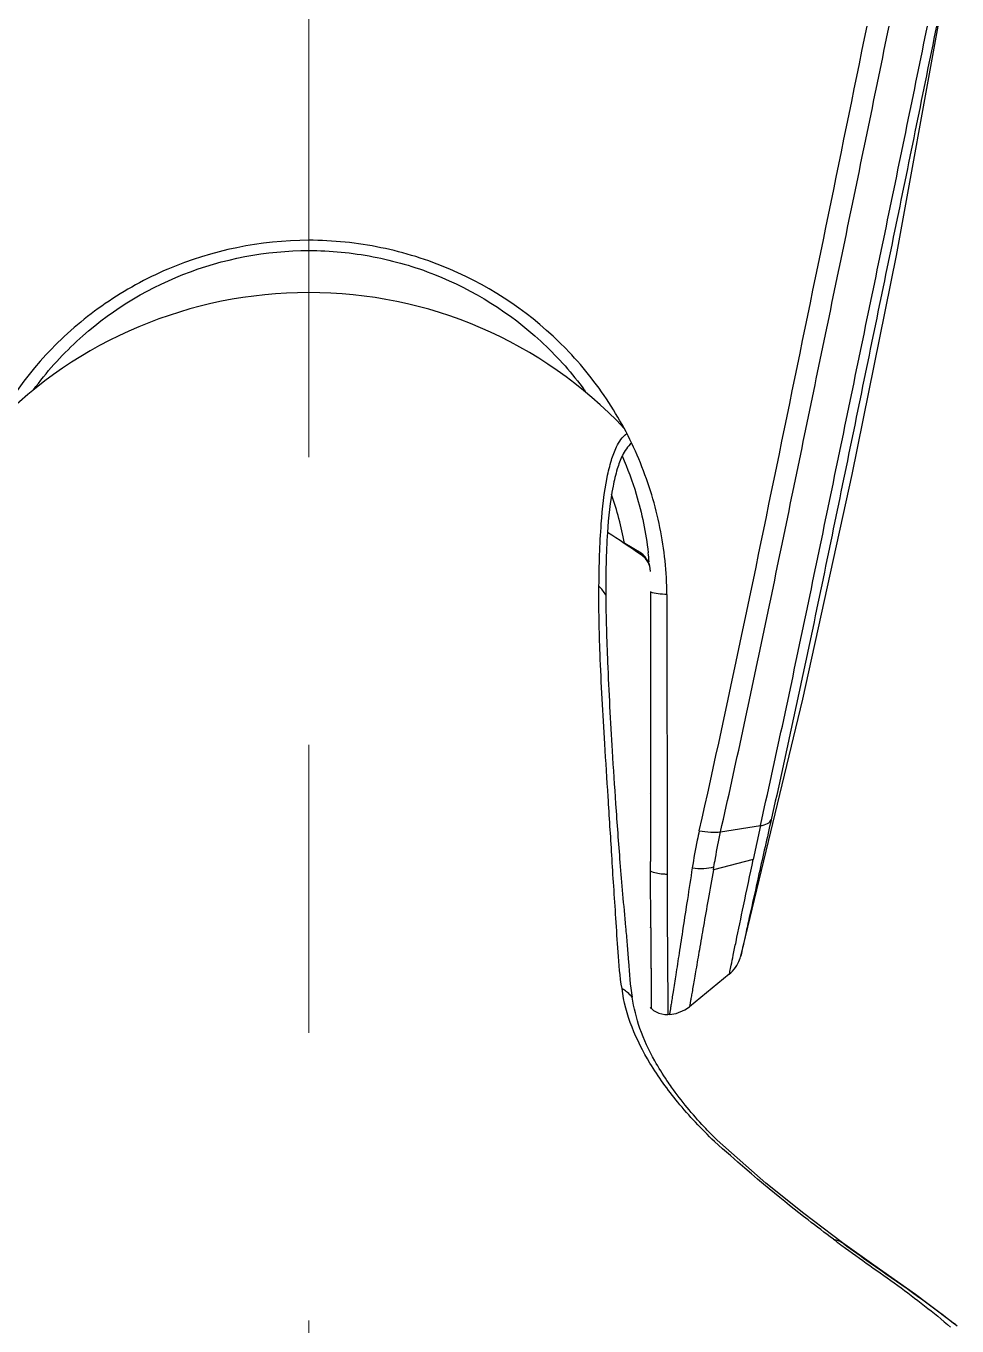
# Model space of a CAD drawing. Header units: millimetres. Extents: x 765 to 1606, y 133 to 728.
# Drawn here: x 1174.6 to 1215.6, y 458.9 to 516.3 of the extents above; entities that cross this region are included whole.
import ezdxf

# ---------------------------------------------------------------- set-up
doc = ezdxf.new("R2010")
doc.units = ezdxf.units.MM
doc.linetypes.add('CENTERX2', pattern=[101.6, 63.5, -12.7, 12.7, -12.7])
doc.layers.add('CENTER', color=1, linetype='CENTERX2', lineweight=15)

msp = doc.modelspace()

# ---------------------------------------------------------------- linework, layer by layer
at = {"linetype": 'Continuous'}
for p, q in [((1201.682, 492.986), (1201.71, 493.032)), ((1202.123, 491.35), (1202.126, 491.32)), ((1202.126, 491.35), (1202.126, 491.32)), ((1202.126, 491.32), (1202.127, 482.453)), ((1202.849, 491.214), (1202.854, 478.866)), ((1202.127, 482.453), (1202.116, 482.457)), ((1202.127, 482.453), (1202.127, 479.431)), ((1205.218, 480.747), (1206.977, 481.014)), ((1206.977, 481.014), (1206.662, 479.519)), ((1202.127, 479.431), (1202.114, 479.437)), ((1202.134, 476.506), (1202.127, 479.002)), ((1206.662, 479.519), (1204.899, 479.063)), ((1204.899, 479.063), (1204.921, 479.191)), ((1202.134, 476.506), (1202.111, 476.521)), ((1202.133, 476.505), (1202.152, 472.955)), ((1206.105, 475.251), (1206.105, 475.251)), ((1205.603, 474.455), (1203.844, 473.016)), ((1205.602, 474.454), (1205.604, 474.458)), ((1202.149, 472.951), (1202.109, 472.99)), ((1202.964, 472.676), (1202.89, 472.673)), ((1210.529, 462.521), (1210.573, 462.489)), ((1210.598, 462.607), (1210.598, 462.607))]:
    msp.add_line(p, q, dxfattribs=at)
for points in [[(1206.105, 475.251), (1208.844, 486.599), (1211.027, 496.509), (1212.979, 506.176), (1214.811, 516.297)], [(1201.71, 493.032), (1200.995, 493.464)], [(1202.133, 476.505), (1202.141, 475.213), (1202.148, 474.194), (1202.152, 473.471), (1202.152, 473.057), (1202.152, 472.955)], [(1205.6, 474.456), (1205.667, 474.514), (1205.747, 474.594), (1205.819, 474.677), (1205.882, 474.763), (1205.938, 474.849), (1205.985, 474.934), (1206.025, 475.018), (1206.058, 475.099), (1206.083, 475.171), (1206.099, 475.227), (1206.105, 475.251)], [(1202.152, 472.955), (1202.259, 472.866), (1202.497, 472.739), (1202.759, 472.682), (1202.89, 472.679)], [(1202.964, 472.68), (1203.263, 472.725), (1203.644, 472.881), (1203.842, 473.017)], [(1210.598, 462.607), (1208.891, 463.899), (1207.213, 465.24), (1205.064, 467.14)], [(1215.649, 458.939), (1213.823, 460.324), (1211.976, 461.618), (1210.598, 462.607)]]:
    msp.add_lwpolyline(points, dxfattribs=at)
for centre, radius, start, end in [((1187.029, 485.243), 19.291, 89.97404, 135.70347), ((1187.099, 485.497), 19.037, 43.26337, 90.18554), ((1187.337, 490.994), 13.861, 10.3278, 19.49148), ((1201.124, 492.222), 1, 0.02859, 54.14394), ((1187.078, 491.314), 15.048, 5.14012, 6.65751), ((1198.449, 490.184), 1.981, 30.70022, 44.98173), ((1037.596, 479.32), 164.532, 359.88914, 0.03871), ((1199.878, 472.202), 1.903, 56.30701, 58.65581), ((1199.904, 472.239), 1.857, 49.5263, 56.32629), ((1199.965, 472.307), 1.766, 40.13202, 49.60961), ((1237.769, 499.465), 45.901, 233.08404, 233.5977), ((1199.422, 439.097), 25.632, 50.72074, 51.14702)]:
    msp.add_arc(centre, radius, start, end, dxfattribs=at)
for points, knots in [([(1204.275, 480.787), (1205.611, 486.683), (1208.031, 498.531), (1210.479, 510.372), (1211.683, 516.297)], [0, 0, 0, 0, 0.499938, 1, 1, 1, 1]), ([(1205.217, 480.746), (1205.884, 483.7), (1207.152, 489.62), (1208.979, 498.515), (1210.826, 507.403), (1212.048, 513.332), (1212.656, 516.297)], [0, 0, 0, 0, 0.250167, 0.500046, 0.749989, 1, 1, 1, 1]), ([(1206.975, 481.014), (1207.634, 483.942), (1208.889, 489.815), (1210.703, 498.639), (1212.535, 507.465), (1213.745, 513.352), (1214.347, 516.297)], [0, 0, 0, 0, 0.249849, 0.499771, 0.749825, 1, 1, 1, 1]), ([(1214.744, 516.296), (1214.15, 513.371), (1212.955, 507.524), (1211.147, 498.761), (1209.353, 490.003), (1208.106, 484.177), (1207.449, 481.271)], [0, 0, 0, 0, 0.250306, 0.500418, 0.750215, 1, 1, 1, 1]), ([(1202.849, 491.217), (1202.84, 492.206), (1202.632, 494.191), (1201.763, 497.063), (1200.362, 499.749), (1197.8, 502.956), (1194.276, 505.373), (1190.245, 506.621), (1185.998, 507.063), (1181.717, 506.182), (1178.024, 504.145), (1174.881, 501.497), (1172.059, 497.199), (1171.26, 493.186), (1171.246, 491.213)], [0, 0, 0, 0, 0.060409, 0.121062, 0.182262, 0.244267, 0.370586, 0.435356, 0.500587, 0.62993, 0.693884, 0.756859, 0.879507, 1, 1, 1, 1]), ([(1174.897, 500.242), (1175.465, 501.017), (1177.343, 503.127), (1181.401, 505.673), (1186.114, 506.572), (1189.893, 506.205), (1193.5, 505.166), (1196.709, 503.147), (1198.611, 501.043), (1199.194, 500.254), (1199.239, 500.192)], [0.1777219, 0.1777219, 0.1777219, 0.1777219, 0.2433086, 0.3698631, 0.4992308, 0.5644103, 0.6291702, 0.7557217, 0.8178434, 0.8230495, 0.8230495, 0.8230495, 0.8230495]), ([(1199.85, 491.585), (1199.86, 492.502), (1199.907, 494.109), (1200.105, 495.966), (1200.375, 497.1), (1200.615, 497.76), (1200.882, 498.18), (1201.086, 498.31)], [0, 0, 0, 0, 0.3892667, 0.6807528, 0.7916097, 0.8801924, 0.9835687, 0.9835687, 0.9835687, 0.9835687]), ([(1201.291, 497.897), (1201.117, 497.755), (1200.866, 497.359), (1200.63, 496.711), (1200.364, 495.575), (1200.178, 493.716), (1200.148, 492.111), (1200.152, 491.196)], [0.0274171, 0.0274171, 0.0274171, 0.0274171, 0.1223625, 0.2114337, 0.3224586, 0.6129698, 1, 1, 1, 1]), ([(1200.876, 497.325), (1201.115, 496.776), (1201.623, 495.386), (1201.923, 493.931), (1202.025, 493.059)], [0.8986626, 0.8986626, 0.8986626, 0.8986626, 0.9397131, 1, 1, 1, 1]), ([(1202.124, 492.223), (1202.124, 492.297), (1202.103, 492.449), (1202.014, 492.663), (1201.87, 492.847), (1201.748, 492.945), (1201.682, 492.986)], [0, 0, 0, 0, 0.243201, 0.493994, 0.748476, 1, 1, 1, 1]), ([(1200.868, 473.827), (1200.778, 474.359), (1200.687, 475.394), (1200.604, 476.904), (1200.502, 478.329), (1200.392, 480.114), (1200.263, 482.208), (1200.069, 485.169), (1199.894, 488.269), (1199.837, 490.591), (1199.848, 491.586)], [0, 0, 0, 0, 0.091075, 0.174854, 0.254965, 0.331894, 0.476438, 0.608609, 0.832168, 1, 1, 1, 1]), ([(1200.151, 491.197), (1200.155, 490.206), (1200.236, 487.909), (1200.392, 484.836), (1200.587, 481.89), (1200.742, 479.786), (1200.89, 477.972), (1201.004, 476.772), (1201.096, 475.783), (1201.164, 474.75), (1201.228, 473.967), (1201.315, 473.445)], [0, 0, 0, 0, 0.166988, 0.387361, 0.518762, 0.664661, 0.743135, 0.825497, 0.86789, 0.910676, 1, 1, 1, 1]), ([(1202.849, 491.217), (1202.719, 491.215), (1202.474, 491.228), (1202.233, 491.281), (1202.126, 491.32)], [0, 0, 0, 0, 0.533292, 1, 1, 1, 1]), ([(1207.449, 481.272), (1207.269, 480.479), (1206.945, 479.047), (1206.574, 477.373), (1206.34, 476.315), (1206.224, 475.784), (1206.149, 475.451), (1206.116, 475.295), (1206.105, 475.251)], [0, 0, 0, 0, 0.395441, 0.714282, 0.83384, 0.922354, 0.978257, 1, 1, 1, 1]), ([(1206.975, 481.014), (1207.085, 481.03), (1207.266, 481.07), (1207.424, 481.201), (1207.449, 481.271)], [0, 0, 0, 0, 0.597431, 1, 1, 1, 1]), ([(1204.275, 480.788), (1204.243, 480.651), (1204.126, 480.108), (1204.03, 479.561), (1203.965, 479.151)], [0, 0, 0, 0, 0.253486, 1, 1, 1, 1]), ([(1204.275, 480.788), (1204.442, 480.757), (1204.756, 480.718), (1205.074, 480.725), (1205.218, 480.746)], [0, 0, 0, 0, 0.537395, 1, 1, 1, 1]), ([(1204.921, 479.192), (1204.943, 479.319), (1205.035, 479.839), (1205.133, 480.357), (1205.219, 480.746)], [0, 0, 0, 0, 0.24533, 1, 1, 1, 1]), ([(1202.854, 478.866), (1202.788, 478.865), (1202.541, 478.875), (1202.292, 478.927), (1202.127, 479.005)], [0, 0, 0, 0, 0.266194, 1, 1, 1, 1]), ([(1203.965, 479.151), (1203.897, 478.688), (1203.761, 477.803), (1203.566, 476.547), (1203.395, 475.44), (1203.25, 474.502), (1203.146, 473.837), (1203.077, 473.402), (1203.039, 473.154), (1203.007, 472.958), (1202.988, 472.816), (1202.969, 472.731), (1202.968, 472.69), (1202.964, 472.681)], [0, 0, 0, 0, 0.214675, 0.409988, 0.582358, 0.72818, 0.844567, 0.891085, 0.929589, 0.959908, 0.98185, 0.995239, 1, 1, 1, 1]), ([(1204.899, 479.063), (1204.824, 478.629), (1204.674, 477.802), (1204.469, 476.628), (1204.291, 475.593), (1204.158, 474.828), (1204.066, 474.3), (1204.01, 473.972), (1203.961, 473.69), (1203.921, 473.457), (1203.894, 473.293), (1203.876, 473.188), (1203.866, 473.128), (1203.857, 473.082), (1203.852, 473.047), (1203.846, 473.028), (1203.846, 473.017), (1203.844, 473.015)], [0, 0, 0, 0, 0.21517, 0.410528, 0.58268, 0.728172, 0.790079, 0.844466, 0.89112, 0.929743, 0.960052, 0.972031, 0.981895, 0.989649, 0.99527, 0.998726, 1, 1, 1, 1]), ([(1203.965, 479.151), (1204.134, 479.129), (1204.456, 479.112), (1204.777, 479.152), (1204.921, 479.192)], [0, 0, 0, 0, 0.533427, 1, 1, 1, 1]), ([(1205.604, 474.458), (1205.616, 474.496), (1205.64, 474.631), (1205.7, 474.911), (1205.786, 475.35), (1205.968, 476.224), (1206.257, 477.632), (1206.514, 478.84), (1206.662, 479.519)], [0, 0, 0, 0, 0.023323, 0.079253, 0.16635, 0.28296, 0.597136, 1, 1, 1, 1]), ([(1202.854, 478.866), (1202.855, 478.418), (1202.857, 477.565), (1202.865, 476.356), (1202.872, 475.437), (1202.876, 474.782), (1202.88, 474.356), (1202.883, 473.975), (1202.886, 473.64), (1202.888, 473.354), (1202.889, 473.117), (1202.889, 472.951), (1202.889, 472.845), (1202.89, 472.784), (1202.889, 472.738), (1202.892, 472.702), (1202.887, 472.687), (1202.892, 472.673), (1202.89, 472.673)], [0, 0, 0, 0, 0.216876, 0.413325, 0.585737, 0.661801, 0.730718, 0.792299, 0.846339, 0.892632, 0.930954, 0.961068, 0.972971, 0.982727, 0.990307, 0.995702, 0.998928, 1, 1, 1, 1]), ([(1204.942, 467.086), (1204.372, 467.63), (1203.345, 468.724), (1201.781, 470.876), (1201.013, 472.666), (1200.867, 473.827)], [0, 0, 0, 0, 0.295693, 0.560762, 1, 1, 1, 1]), ([(1202.314, 470.636), (1202.056, 471.095), (1201.622, 472.002), (1201.393, 472.98), (1201.315, 473.445)], [0, 0, 0, 0, 0.527363, 1, 1, 1, 1]), ([(1203.05, 469.48), (1202.983, 469.575), (1202.723, 469.951), (1202.481, 470.34), (1202.314, 470.636)], [0, 0, 0, 0, 0.255487, 1, 1, 1, 1]), ([(1205.064, 467.14), (1204.869, 467.331), (1204.149, 468.067), (1203.487, 468.862), (1203.05, 469.48)], [0, 0, 0, 0, 0.264952, 1, 1, 1, 1]), ([(1210.199, 462.766), (1209.824, 463.047), (1208.37, 464.152), (1206.948, 465.301), (1204.942, 467.086)], [0, 0, 0, 0, 0.256528, 1, 1, 1, 1]), ([(1210.573, 462.489), (1211.386, 461.891), (1213.035, 460.76), (1214.621, 459.538), (1215.366, 458.885)], [0, 0, 0, 0, 0.504851, 1, 1, 1, 1]), ([(1210.642, 462.572), (1211.029, 462.286), (1212.655, 461.123), (1214.32, 460.01), (1215.501, 459.058)], [0, 0, 0, 0, 0.241176, 1, 1, 1, 1])]:
    msp.add_open_spline(points, degree=3, knots=knots, dxfattribs=at)
for points in [[(1200.226, 493.961), (1200.722, 493.652), (1201.208, 493.327), (1201.682, 492.986)], [(1210.199, 462.767), (1210.341, 462.747), (1210.483, 462.692), (1210.598, 462.607)]]:
    msp.add_open_spline(points, degree=3, dxfattribs=at)
at = {"layer": 'CENTER'}
msp.add_line((1187.048, 395.674), (1187.048, 548.932), dxfattribs=at)

doc.saveas('drawing.dxf')
